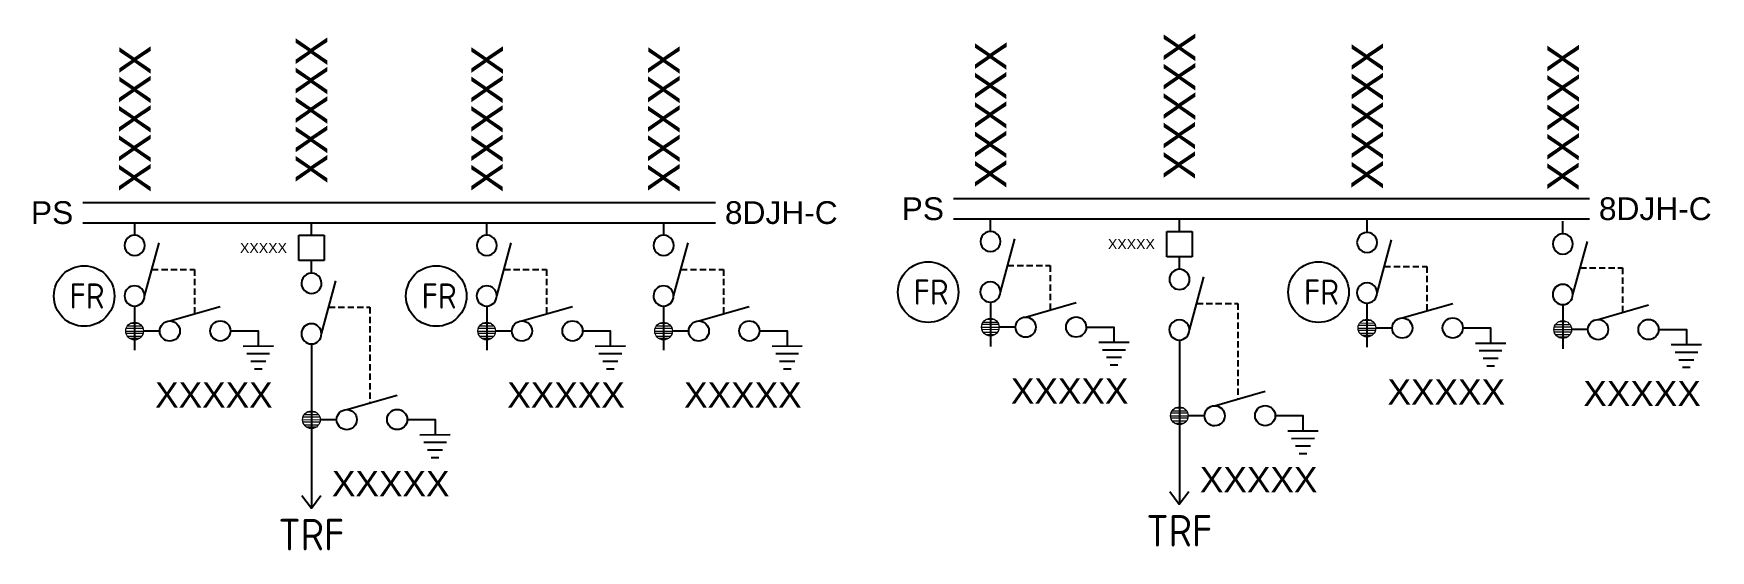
# Model space of a CAD drawing. Header units: metres. Extents: x -4 to 294192, y -26 to 6261457.
# Drawn here: x 294059.1 to 294192, y 6261416.3 to 6261457.2 of the extents above; entities outside this region: 1.
import ezdxf
from ezdxf.enums import TextEntityAlignment as Align

# ---------------------------------------------------------------- set-up
doc = ezdxf.new("R2010")
doc.units = ezdxf.units.M
for name, pattern in [('A', [0]), ('CENTERX2', [4, 2.5, -0.5, 0.5, -0.5]), ('DASHED', [0.75, 0.5, -0.25])]:
    doc.linetypes.add(name, pattern=pattern)
doc.layers.get('0').update_dxf_attribs({"color": 6})
doc.layers.add('Equip_HV_NEW', color=2, linetype='Continuous')
doc.styles.add('ARIAL', font='arial.ttf', dxfattribs={"height": 2})
doc.styles.add('iecISOCP', font='isocp.shx')
doc.styles.add('IESYMBOL1', font='isocp.shx')
doc.styles.get("Standard").update_dxf_attribs({"font": 'arial.ttf'})
doc.styles.add('SWG_LABEL', font='arial.ttf')
doc.styles.add('SWITCH_LABEL', font='arial.ttf', dxfattribs={"height": 2.5})

# ---------------------------------------------------------------- blocks, each defined once
blk = doc.blocks.new('*U2')
for p, q in [((-1.600000000000001, 2.220446049250313e-16), (-1.6, 50.15991534910863)), ((-8.881784197001252e-16, 2.6107588313450966e-17), (0, 50.15991534910863))]:
    blk.add_line(p, q)
at = {"style": 'ARIAL'}
blk.add_attdef('SWG_TYPE', text='', height=1.8, rotation=90, dxfattribs=at).set_placement((-0.7999999999999968, 50.90461101978528), align=Align.MIDDLE_LEFT)
blk.add_attdef('SUB_TYPE', text='', height=1.8, rotation=90, dxfattribs=at).set_placement((-0.8000000000000003, -0.7573673738163151), align=Align.MIDDLE_RIGHT)
blk = doc.blocks.new('*U6')
for p, q in [((-1.600000000000001, 2.220446049250313e-16), (-1.6, 50.41654327158435)), ((-8.881784197001252e-16, 2.6107588313450966e-17), (0, 50.41654327158435))]:
    blk.add_line(p, q)
at = {"style": 'ARIAL'}
blk.add_attdef('SWG_TYPE', text='', height=1.8, rotation=90, dxfattribs=at).set_placement((-0.7999999999999968, 51.16123894226099), align=Align.MIDDLE_LEFT)
blk.add_attdef('SUB_TYPE', text='', height=1.8, rotation=90, dxfattribs=at).set_placement((-0.8000000000000003, -0.7573673738163151), align=Align.MIDDLE_RIGHT)
blk = doc.blocks.new('FAULT_INDIC_SE')
blk.add_circle((0, 0), 2.4)
at = {"insert": (-1.151798744079314, 1.002311643711891), "char_height": 2, "width": 2.704225216971281, "attachment_point": 1, "style": 'iecISOCP'}
blk.add_mtext('FR', dxfattribs=at)
blk = doc.blocks.new('SWG_SIE_SU_NEW')
blk.add_line((5.807768332291147, 0.7900406374399225), (1.59351649774331, 1.937823790240929))
at = {"linetype": 'A', "lineweight": 0}
for p, q in [((7.980944807652106, 0.3469309391532249), (7.979888787815662, -0.3683052812858865)), ((8.179566227182306, -0.5842123326245021), (8.181258932617977, 0.5622474177934187)), ((8.381399027751216, 0.6590170241202937), (8.379419696860207, -0.6815725146616387)), ((8.579380620100192, -0.7115727819431799), (8.581447667564122, 0.6884266920707613)), ((8.781402137538334, 0.6594734354563538), (8.77941971493712, -0.683210101039033)), ((8.979565745098178, -0.5878385049918462), (8.981265671906637, 0.5635122400846182)), ((9.180948128289144, 0.3510031850139228), (9.179874851571629, -0.3759210226843051))]:
    blk.add_line(p, q, dxfattribs=at)
at = {"linetype": 'DASHED'}
blk.add_lwpolyline([(3.700642415017228, 1.363932213840426), (3.700642415017228, 4.733083658538645), (7.222083656743507, 4.733083658538644)], dxfattribs=at)
for points in [[(1, -1.618442792977737e-16), (0, 0)], [(6.599988037270521, -0.0115751361519765), (10.09998803727052, -0.01157513615197741)]]:
    blk.add_lwpolyline(points)
for points in [[(1.798344700162205, -0.8016518818464536, 1), (1.801651881846454, 0.7983447001622035, 1)], [(5.798336155263486, -0.8099198361152853, 1), (5.801643337307213, 0.7900767458550595, 1)]]:
    blk.add_lwpolyline(points, format="xyb", close=True)
at = {"linetype": 'A', "lineweight": 0}
blk.add_circle((8.582169142749542, -0.01157513615197736), 0.700001, dxfattribs=at)
at = {"style": 'SWG_LABEL', "flags": 8}
blk.add_attdef('ASSET_NUM', text='', height=2.5, rotation=179.9543738355393, dxfattribs=at).set_placement((-2.400000014549337, 0.01157541019216834), align=Align.MIDDLE_LEFT)
at = {"flags": 1}
blk.add_attdef('Z', (0, 0), '', height=0.2, dxfattribs=at)
at = {"style": 'SWITCH_LABEL', "flags": 9}
blk.add_attdef('STREET_CODE', text='', height=0.2, dxfattribs=at).set_placement((0, 0), align=Align.MIDDLE_LEFT)
at = {"flags": 9}
for tag, p in [('SUBURB', (0, -0.8)), ('STREETNAME', (0, -1)), ('ORIENTATION', (0, -0.2)), ('USAGE', (0, -0.6000000000000001)), ('PARENT', (0, -0.4)), ('LOCATION', (0, -1.2)), ('NOTES', (0, -1.4)), ('OPERATED_BY', (-0.00446291131756027, -1.842479583122177)), ('OWNED_BY', (0.001715394375125356, -1.61996987377517)), ('MAINTAINED_BY', (-0.006001171522086679, -2.049331729065408))]:
    blk.add_attdef(tag, text='', height=0.2, dxfattribs=at).set_placement(p, align=Align.MIDDLE_LEFT)
blk = doc.blocks.new('SWG_SIE_ES_NEW')
for p, q in [((-5.792573390237521, 0.7785018756985664), (-1.792581934772898, 1.926248920150101)), ((0.01155033355462343, -1.211572306434391), (2.411545206996379, -1.206611533794785)), ((0.312789886462269, -1.810950927989324), (2.112786040845094, -1.807230348436861)), ((0.614029438438592, -2.410329549660673), (1.814026875625131, -2.407849163428182)), ((0.9152689913462376, -3.00970817139023), (1.515267709473846, -3.008467978361296))]:
    blk.add_line(p, q)
for points in [[(-5.789266208186746, -0.8214947069063783, -1), (-5.792573390237521, 0.7785018756985664, -1)], [(-1.789274753071368, -0.8132267519831657, -1), (-1.792581934772898, 0.7867698296904564, -1)]]:
    blk.add_lwpolyline(points, format="xyb", close=True)
for points in [[(-6.590918090194464, -0.02315000630915165), (-7.890917090194463, -0.02315000630915165)], [(-0.9909300529398024, -0.01157486997544765), (1.211547769838344, -0.01157486997544765), (1.211547769838344, -1.209091920115491)]]:
    blk.add_lwpolyline(points)
at = {"flags": 1}
blk.add_attdef('Z', (0, 0), '', height=0.2, dxfattribs=at)
at = {"style": 'SWITCH_LABEL', "flags": 9}
blk.add_attdef('STREET_CODE', text='', height=0.2, dxfattribs=at).set_placement((0, -0.2000000001862645), align=Align.MIDDLE_LEFT)
at = {"flags": 9}
for tag, p in [('SUBURB', (0, -1)), ('STREETNAME', (0, -1.200000000186265)), ('ORIENTATION', (0, -0.400000000372529)), ('USAGE', (0, -0.7999999998137355)), ('PARENT', (0, -0.599999999627471)), ('LOCATION', (0, -1.400000000372529)), ('OPERATED_BY', (-0.01931415639799638, -2.035659409481497)), ('OWNED_BY', (-0.01313585070531076, -1.81314970013449)), ('MAINTAINED_BY', (-0.02085241660252279, -2.242511555424727)), ('NOTES', (0, -1.599999999627471))]:
    blk.add_attdef(tag, text='', height=0.2, dxfattribs=at).set_placement(p, align=Align.MIDDLE_LEFT)
at = {"style": 'ARIAL', "flags": 8}
blk.add_attdef('ASSET_NUM', text='', height=2, dxfattribs=at).set_placement((14.29585591354407, -5.086180710174744), align=Align.MIDDLE_RIGHT)
blk = doc.blocks.new('SWG_SIE_TRF_NOES_NEW1')
blk.add_line((7.007658981188779, 0.8014608589687242), (2.793407146640941, 1.949244011769732))
at = {"linetype": 'A', "lineweight": 0}
for p, q in [((13.2004093499881, 0.3583490694662532), (13.19935333015166, -0.3568871509728582)), ((13.3990307695183, -0.5727942023114738), (13.40072347495397, 0.573665548106447)), ((13.60086357008721, 0.670435154433322), (13.5988842391962, -0.6701543843486104)), ((13.79884516243619, -0.7001546516301516), (13.80091220990012, 0.6998448223837896)), ((14.00086667987433, 0.6708915657693821), (13.99888425727312, -0.6717919707260047)), ((14.19903028743417, -0.5764203746788179), (14.20073021424263, 0.5749303703976465)), ((14.40041267062514, 0.3624213153269511), (14.39933939390762, -0.3645028923712768))]:
    blk.add_line(p, q, dxfattribs=at)
for points in [[(-0.8001093511023676, 0.01142022152880195), (-1.800109351102368, 0.01142022152880195)], [(2.199890648897632, 0.01142022152880173), (1.199890648897632, 0.01142022152880173)], [(19.79900906108246, -0.7532178181157586), (20.7992373529098, -0.00352230323656609), (19.79946573678181, 0.7467821125515846)], [(7.799878686168153, -0.0001549146231738519), (20.79475034805511, -0.0001549146231809573)]]:
    blk.add_lwpolyline(points)
for points in [[(2.998235349059836, -0.7902316603176516, 1), (3.001542530744086, 0.8097649216910057, 1)], [(6.998226804161117, -0.7984996145864827, 1), (7.001533986204844, 0.8014969673838621, 1)]]:
    blk.add_lwpolyline(points, format="xyb", close=True)
blk.add_circle((13.80163368508554, -0.0001570058389490647), 0.700001, dxfattribs=at)
at = {"style": 'IESYMBOL1'}
blk.add_text('TRF', height=2.5, rotation=89.98255627774458, dxfattribs=at).set_placement((22.90680144268252, -0.004163985134682718), align=Align.MIDDLE_CENTER)
at = {"flags": 1}
blk.add_attdef('Z', (0, 0), '', height=0.2, dxfattribs=at)
at = {"style": 'SWITCH_LABEL', "flags": 9}
blk.add_attdef('STREET_CODE', text='', height=0.2, dxfattribs=at).set_placement((0, -0.2), align=Align.MIDDLE_LEFT)
at = {"flags": 9}
for tag, p in [('SUBURB', (0, -1)), ('STREETNAME', (0, -1.2)), ('ORIENTATION', (0, -0.4)), ('USAGE', (0, -0.8)), ('PARENT', (0, -0.6000000000000001)), ('LOCATION', (0, -1.4)), ('NOTES', (0, -1.6))]:
    blk.add_attdef(tag, text='', height=0.2, dxfattribs=at).set_placement(p, align=Align.MIDDLE_LEFT)
blk = doc.blocks.new('SWG_SIE_TRF_CB_NOES_NEW')
at = {"layer": 'Equip_HV_NEW', "linetype": 'DASHED'}
blk.add_lwpolyline([(6.900533064219996, 1.37535243539123), (6.900533064219996, 4.637579396304039), (14.42197417326623, 4.637579396304035)], dxfattribs=at)
at = {"layer": 'Equip_HV_NEW', "linetype": 'CENTERX2'}
blk.add_blockref('SWG_SIE_TRF_NOES_NEW1', (2.000000000305135, 2.200183438216818e-11), dxfattribs=at)
at = {"style": 'ARIAL', "flags": 8}
blk.add_attdef('ASSET_NUM', text='', height=2, dxfattribs=at).set_placement((0.2888339055384463, 1.144747847507816), align=Align.MIDDLE_RIGHT)
at = {"flags": 1}
blk.add_attdef('Z', (12.1397405689935, 0.4483095568496935), '', height=0.2, dxfattribs=at)
at = {"style": 'SWITCH_LABEL', "flags": 9}
blk.add_attdef('STREET_CODE', text='', height=0.2, dxfattribs=at).set_placement((12.1397405689935, 0.248309556663429), align=Align.MIDDLE_LEFT)
at = {"flags": 9}
for tag, p in [('ORIENTATION', (12.1397405689935, 0.04830955647716451)), ('SUBURB', (12.1397405689935, -0.5516904431503065)), ('STREETNAME', (12.1397405689935, -0.751690443336571)), ('OWNED_BY', (12.14447043672773, -1.35598909901247)), ('USAGE', (12.1397405689935, -0.3516904429640419)), ('PARENT', (12.1397405689935, -0.1516904427777774)), ('LOCATION', (12.1397405689935, -0.9516904435228355)), ('NOTES', (12.1397405689935, -1.151690442777777)), ('OPERATED_BY', (12.13829213103504, -1.578498808359477)), ('MAINTAINED_BY', (12.13675387083052, -1.785350954302707))]:
    blk.add_attdef(tag, text='', height=0.2, dxfattribs=at).set_placement(p, align=Align.MIDDLE_LEFT)
blk = doc.blocks.new('CB_SUB_NEW')
at = {"linetype": 'CENTERX2'}
blk.add_lwpolyline([(-1, 1), (1, 1), (1, -1), (-1, -1)], close=True, dxfattribs=at)
blk.add_attdef('ASSET_NUMBER', text='', height=0.8, dxfattribs=at).set_placement((-1.947636300508263, 2.220446049250313e-16), align=Align.MIDDLE_RIGHT)
blk = doc.blocks.new('A$C1CA04309')
at = {"layer": 'Equip_HV_NEW', "linetype": 'CENTERX2'}
ref = blk.add_blockref('SWG_SIE_TRF_CB_NOES_NEW', (22.07995268612293, 23.03756413820714), dxfattribs=dict(at, rotation=270))
ref.add_attrib('ASSET_NUM', 'XXXXX', dxfattribs={"layer": '0', "height": 2.5, "rotation": 89.95437383461827, "style": 'SWG_LABEL'}).set_placement((22.07995268612293, 25.9375764627713), align=Align.MIDDLE_LEFT)
at = {"layer": 'Equip_HV_NEW'}
ref = blk.add_blockref('SWG_SIE_SU_NEW', (7.107347768833393, 22.83767348900437), dxfattribs=dict(at, rotation=270))
ref.add_attrib('ASSET_NUM', 'XXXXX', dxfattribs={"layer": '0', "height": 2.5, "rotation": 89.9543738355392, "style": 'SWG_LABEL'}).set_placement((7.118923179025544, 25.2376735035537), align=Align.MIDDLE_LEFT)
ref = blk.add_blockref('SWG_SIE_SU_NEW', (36.96431165107984, 22.76563443291616), dxfattribs=dict(at, rotation=270))
ref.add_attrib('ASSET_NUM', 'XXXXX', dxfattribs={"layer": '0', "height": 2.5, "rotation": 89.9543738355392, "style": 'SWG_LABEL'}).set_placement((36.97588706127199, 25.16563444746549), align=Align.MIDDLE_LEFT)
ref = blk.add_blockref('SWG_SIE_SU_NEW', (52.48567169699564, 22.64563818127246), dxfattribs=dict(at, rotation=270))
ref.add_attrib('ASSET_NUM', 'XXXXX', dxfattribs={"layer": '0', "height": 2.5, "rotation": 89.9543738355392, "style": 'SWG_LABEL'}).set_placement((52.49724710718779, 25.04563819582179), align=Align.MIDDLE_LEFT)
at = {"layer": 'Equip_HV_NEW', "rotation": 270}
blk.add_blockref('*U6', (4.178889721457381, 22.83767348900437), dxfattribs=at).add_auto_attribs({'SUB_TYPE': 'PS', 'SWG_TYPE': '8DJH-C'})
at = {"layer": 'Equip_HV_NEW', "linetype": 'CENTERX2'}
blk.add_blockref('CB_SUB_NEW', (22.09137290765655, 20.83767348926097), dxfattribs=at).add_auto_attribs({'ASSET_NUMBER': 'XXXXX'})
for p in [(2.168968176352791, 17.02990515539194), (33.1155114479371, 17.02990515539194)]:
    blk.add_blockref('FAULT_INDIC_SE', p, dxfattribs=at)
ref = blk.add_blockref('SWG_SIE_ES_NEW', (15.68669155109862, 14.2793758277494), dxfattribs=at)
ref.add_attrib('ASSET_NUM', 'XXXXX', dxfattribs={"layer": '0', "height": 2, "style": 'ARIAL'}).set_placement((18.04221425599141, 9.193195117515655), align=Align.MIDDLE_RIGHT)
ref = blk.add_blockref('SWG_SIE_ES_NEW', (45.54365543334507, 14.20733677166119), dxfattribs=at)
ref.add_attrib('ASSET_NUM', 'XXXXX', dxfattribs={"layer": '0', "height": 2, "style": 'ARIAL'}).set_placement((47.89917813823786, 9.12115606142744), align=Align.MIDDLE_RIGHT)
ref = blk.add_blockref('SWG_SIE_ES_NEW', (61.06501547926086, 14.08734052001749), dxfattribs=at)
ref.add_attrib('ASSET_NUM', 'XXXXX', dxfattribs={"layer": '0', "height": 2, "style": 'ARIAL'}).set_placement((63.42053818415366, 9.001159809783742), align=Align.MIDDLE_RIGHT)
ref = blk.add_blockref('SWG_SIE_ES_NEW', (30.67071459870211, 7.259801934729815), dxfattribs=at)
ref.add_attrib('ASSET_NUM', 'XXXXX', dxfattribs={"layer": '0', "height": 2, "style": 'ARIAL'}).set_placement((33.0262373035949, 2.173621224496067), align=Align.MIDDLE_RIGHT)
blk = doc.blocks.new('*U8')
for p, q in [((-1.600000000000001, 2.220446049250313e-16), (-1.600000000000001, 43.00000000000004)), ((-8.881784197001252e-16, 2.6101117061454834e-17), (-8.881784197001252e-16, 43.00000000000004))]:
    blk.add_line(p, q)
at = {"style": 'ARIAL'}
blk.add_attdef('SWG_TYPE', text='', height=1.8, rotation=90, dxfattribs=at).set_placement((-0.7999999999999973, 43.74469567067669), align=Align.MIDDLE_LEFT)
blk.add_attdef('SUB_TYPE', text='', height=1.8, rotation=90, dxfattribs=at).set_placement((-0.8000000000000003, -0.7573673738163151), align=Align.MIDDLE_RIGHT)
blk = doc.blocks.new('8DJH-C_2_Feeder_CB')
at = {"layer": 'Equip_HV_NEW', "linetype": 'CENTERX2'}
ref = blk.add_blockref('SWG_SIE_TRF_CB_NOES_NEW', (19.54005509818671, 0.199890648946166), dxfattribs=dict(at, rotation=270))
ref.add_attrib('ASSET_NUM', 'XXXXX', dxfattribs={"layer": '0', "height": 2.5, "rotation": 89.95437383461827, "style": 'SWG_LABEL'}).set_placement((19.54005509818671, 3.099902973510325), align=Align.MIDDLE_LEFT)
at = {"layer": 'Equip_HV_NEW'}
ref = blk.add_blockref('SWG_SIE_SU_NEW', (3.034537359781098, 0), dxfattribs=dict(at, rotation=270))
ref.add_attrib('ASSET_NUM', 'XXXXX', dxfattribs={"layer": '0', "height": 2.5, "rotation": 89.9543738355392, "style": 'SWG_LABEL'}).set_placement((3.046112769923639, 2.40000001527369), align=Align.MIDDLE_LEFT)
ref = blk.add_blockref('SWG_SIE_SU_NEW', (32.89150124200387, -0.07203905563801527), dxfattribs=dict(at, rotation=270))
ref.add_attrib('ASSET_NUM', 'XXXXX', dxfattribs={"layer": '0', "height": 2.5, "rotation": 89.9543738355392, "style": 'SWG_LABEL'}).set_placement((32.90307665220462, 2.327960958704352), align=Align.MIDDLE_LEFT)
at = {"layer": 'Equip_HV_NEW', "rotation": 270}
blk.add_blockref('*U8', (0.1060793123906478, 0), dxfattribs=at).add_auto_attribs({'SUB_TYPE': 'PS', 'SWG_TYPE': '8DJH-C'})
at = {"layer": 'Equip_HV_NEW', "linetype": 'CENTERX2'}
blk.add_blockref('CB_SUB_NEW', (19.55147531972034, -2), dxfattribs=at).add_auto_attribs({'ASSET_NUMBER': 'XXXXX'})
blk.add_blockref('FAULT_INDIC_SE', (-1.903842232713941, -5.807768332771957), dxfattribs=at)
ref = blk.add_blockref('SWG_SIE_ES_NEW', (11.61388114205329, -8.55829766113311), dxfattribs=at)
ref.add_attrib('ASSET_NUM', 'XXXXX', dxfattribs={"layer": '0', "height": 2, "style": 'ARIAL'}).set_placement((13.96940384694608, -13.64447837136686), align=Align.MIDDLE_RIGHT)
ref = blk.add_blockref('SWG_SIE_ES_NEW', (41.47084502427606, -8.630336716771126), dxfattribs=at)
ref.add_attrib('ASSET_NUM', 'XXXXX', dxfattribs={"layer": '0', "height": 2, "style": 'ARIAL'}).set_placement((43.82636772916885, -13.71651742700487), align=Align.MIDDLE_RIGHT)
ref = blk.add_blockref('SWG_SIE_ES_NEW', (28.1308170107659, -15.57787155453116), dxfattribs=at)
ref.add_attrib('ASSET_NUM', 'XXXXX', dxfattribs={"layer": '0', "height": 2, "style": 'ARIAL'}).set_placement((30.48633971565869, -20.6640522647649), align=Align.MIDDLE_RIGHT)

msp = doc.modelspace()

# ---------------------------------------------------------------- block references
at = {"linetype": 'CENTERX2'}
for name, p in [('A$C1CA04309', (294127.824261062, 6261419.695620065)), ('8DJH-C_2_Feeder_CB', (0, 0))]:
    msp.add_blockref(name, p, dxfattribs=at)
at = {"layer": 'Equip_HV_NEW'}
ref = msp.add_blockref('SWG_SIE_SU_NEW', (294067.088284452, 6261442.225916728), dxfattribs=dict(at, rotation=270))
ref.add_attrib('ASSET_NUM', 'XXXXX', dxfattribs={"layer": '0', "height": 2.5, "rotation": 89.95437383461827, "style": 'SWG_LABEL'}).set_placement((294067.0998598622, 6261444.625916743), align=Align.MIDDLE_LEFT)
at = {"layer": 'Equip_HV_NEW', "linetype": 'CENTERX2'}
ref = msp.add_blockref('SWG_SIE_TRF_CB_NOES_NEW', (294081.0968642305, 6261442.425807377), dxfattribs=dict(at, rotation=270))
ref.add_attrib('ASSET_NUM', 'XXXXX', dxfattribs={"layer": '0', "height": 2.5, "rotation": 89.95437383461827, "style": 'SWG_LABEL'}).set_placement((294081.0968642305, 6261445.325819702), align=Align.MIDDLE_LEFT)
at = {"layer": 'Equip_HV_NEW'}
ref = msp.add_blockref('SWG_SIE_SU_NEW', (294095.0036088701, 6261442.2256638), dxfattribs=dict(at, rotation=270))
ref.add_attrib('ASSET_NUM', 'XXXXX', dxfattribs={"layer": '0', "height": 2.5, "rotation": 89.95437383461827, "style": 'SWG_LABEL'}).set_placement((294095.0151842803, 6261444.625663814), align=Align.MIDDLE_LEFT)
ref = msp.add_blockref('SWG_SIE_SU_NEW', (294109.0236088702, 6261442.225916728), dxfattribs=dict(at, rotation=270))
ref.add_attrib('ASSET_NUM', 'XXXXX', dxfattribs={"layer": '0', "height": 2.5, "rotation": 89.95437383461827, "style": 'SWG_LABEL'}).set_placement((294109.0351842804, 6261444.625916743), align=Align.MIDDLE_LEFT)
at = {"layer": 'Equip_HV_NEW', "rotation": 270}
msp.add_blockref('*U2', (294062.9736935211, 6261442.225916727), dxfattribs=at).add_auto_attribs({'SUB_TYPE': 'PS', 'SWG_TYPE': '8DJH-C'})
at = {"layer": 'Equip_HV_NEW', "linetype": 'CENTERX2'}
msp.add_blockref('CB_SUB_NEW', (294081.108284452, 6261440.225916728), dxfattribs=at).add_auto_attribs({'ASSET_NUMBER': 'XXXXX'})
for p in [(294063.0783629069, 6261436.418148397), (294090.993687325, 6261436.417895468)]:
    msp.add_blockref('FAULT_INDIC_SE', p, dxfattribs=at)
ref = msp.add_blockref('SWG_SIE_ES_NEW', (294075.6676282343, 6261433.667619067), dxfattribs=at)
ref.add_attrib('ASSET_NUM', 'XXXXX', dxfattribs={"layer": '0', "height": 2, "style": 'ARIAL'}).set_placement((294078.0231509391, 6261428.581438357), align=Align.MIDDLE_RIGHT)
ref = msp.add_blockref('SWG_SIE_ES_NEW', (294103.5829526524, 6261433.667366139), dxfattribs=at)
ref.add_attrib('ASSET_NUM', 'XXXXX', dxfattribs={"layer": '0', "height": 2, "style": 'ARIAL'}).set_placement((294105.9384753573, 6261428.581185428), align=Align.MIDDLE_RIGHT)
ref = msp.add_blockref('SWG_SIE_ES_NEW', (294117.6029526524, 6261433.667619067), dxfattribs=at)
ref.add_attrib('ASSET_NUM', 'XXXXX', dxfattribs={"layer": '0', "height": 2, "style": 'ARIAL'}).set_placement((294119.9584753573, 6261428.581438357), align=Align.MIDDLE_RIGHT)
ref = msp.add_blockref('SWG_SIE_ES_NEW', (294089.687626143, 6261426.648045174), dxfattribs=at)
ref.add_attrib('ASSET_NUM', 'XXXXX', dxfattribs={"layer": '0', "height": 2, "style": 'ARIAL'}).set_placement((294092.0431488479, 6261421.561864464), align=Align.MIDDLE_RIGHT)

doc.saveas('drawing.dxf')
